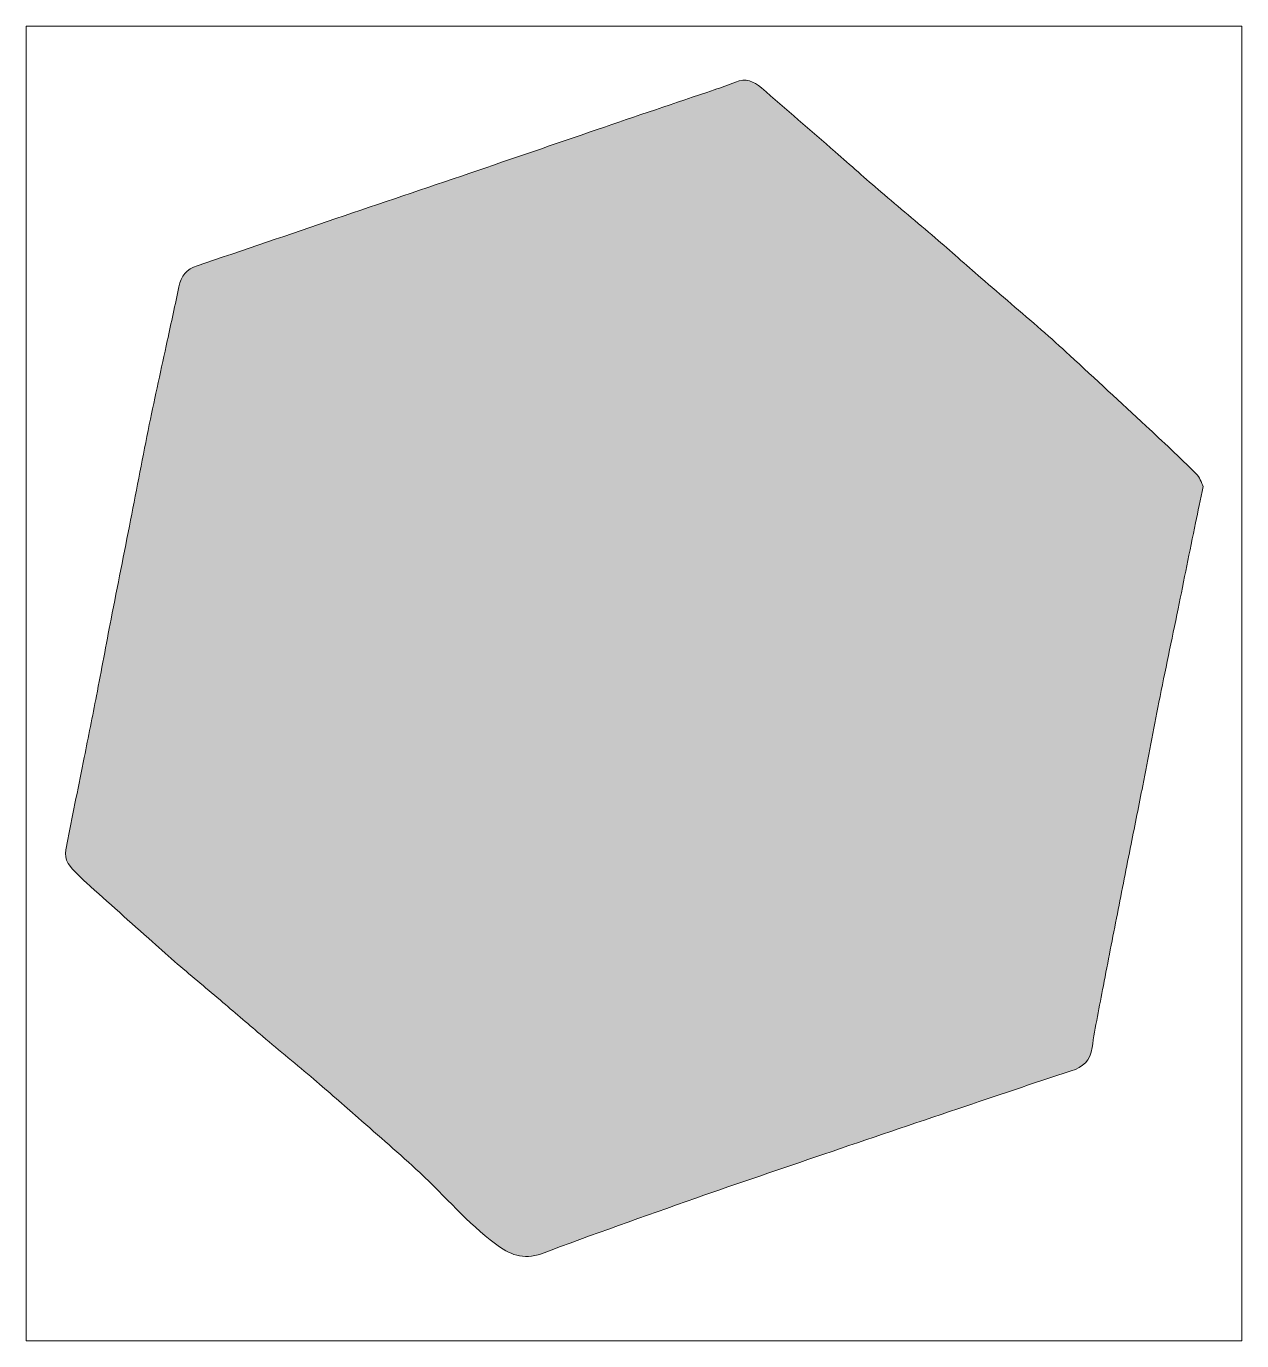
# Model space of a CAD drawing. Extents: x 530 to 1390, y 75 to 1005.
import ezdxf

# ---------------------------------------------------------------- set-up
doc = ezdxf.new("R2010")
doc.units = 0
doc.header["$MEASUREMENT"] = 0
doc.layers.add('Layer 1', color=7, linetype='Continuous', lineweight=0)

# ---------------------------------------------------------------- blocks, each defined once
blk = doc.blocks.new('Block_1')
at = {"layer": 'Layer 1', "true_color": 0x000000, "transparency": 33554687}
h = blk.add_hatch(color=18, dxfattribs=at)
h.dxf.hatch_style = 2
edge = h.paths.add_edge_path()
edge.add_spline(control_points=[(1362.79, 679.39), (1360.78, 669.92), (1358.99, 661.8), (1357.33, 653.66), (1353.19, 633.39), (1349.13, 613.09), (1344.98, 592.82), (1340.47, 570.79), (1335.81, 548.8), (1331.4, 526.75), (1327.46, 507.09), (1323.82, 487.37), (1319.97, 467.69), (1317.29, 453.93), (1314.47, 440.19), (1311.75, 426.44), (1308.48, 409.98), (1305.24, 393.51), (1302.01, 377.03), (1298.69, 360.08), (1295.33, 343.13), (1292.1, 326.16), (1289.32, 311.58), (1286.34, 297.03), (1284.15, 282.36), (1282.77, 273.16), (1277.8, 268.61), (1269.28, 265.86), (1242.49, 257.2), (1215.84, 248.07), (1189.15, 239.06), (1157.53, 228.4), (1125.92, 217.73), (1094.33, 206.97), (1064.13, 196.68), (1033.91, 186.47), (1003.82, 175.88), (967.28, 163.02), (930.76, 150.12), (894.47, 136.58), (881.58, 131.78), (871.76, 136.17), (861.97, 143.51), (842.21, 158.31), (826.36, 177.25), (808.4, 193.96), (794.17, 207.21), (779.38, 219.86), (764.78, 232.72), (754.4, 241.86), (744.01, 251), (733.48, 259.97), (721.48, 270.2), (709.29, 280.2), (697.24, 290.36), (687.81, 298.32), (678.49, 306.41), (669.09, 314.4), (658.44, 323.44), (647.71, 332.39), (637.1, 341.47), (631.09, 346.61), (625.22, 351.93), (619.31, 357.2), (603.68, 371.14), (588.03, 385.06), (572.47, 399.1), (568.52, 402.66), (564.73, 406.45), (561.17, 410.41), (555.92, 416.28), (558.07, 423.11), (559.36, 429.66), (563.16, 449.01), (567.13, 468.32), (571, 487.66), (573.91, 502.2), (576.83, 516.74), (579.65, 531.3), (583.15, 549.39), (586.49, 567.51), (590.02, 585.59), (594.57, 608.95), (599.25, 632.28), (603.83, 655.63), (608.25, 678.18), (612.47, 700.78), (617.06, 723.3), (621.1, 743.09), (625.53, 762.79), (629.78, 782.53), (632.52, 795.27), (635.37, 807.99), (637.95, 820.75), (639.47, 828.3), (643.32, 833.07), (650.95, 835.61), (683.69, 846.5), (716.29, 857.83), (748.97, 868.93), (780.56, 879.67), (812.2, 890.29), (843.79, 901.05), (873.83, 911.28), (903.83, 921.67), (933.87, 931.92), (961.45, 941.33), (989.05, 950.64), (1016.64, 960.03), (1021.72, 961.75), (1026.88, 963.35), (1031.8, 965.46), (1039.04, 968.57), (1044.74, 966.08), (1050.15, 961.37), (1067.54, 946.25), (1084.99, 931.2), (1102.38, 916.08), (1113.2, 906.68), (1123.88, 897.12), (1134.76, 887.79), (1147.48, 876.87), (1160.42, 866.21), (1173.14, 855.3), (1184.02, 845.97), (1194.68, 836.39), (1205.52, 827.01), (1219.7, 814.73), (1233.99, 802.59), (1248.15, 790.29), (1255, 784.34), (1261.72, 778.23), (1268.4, 772.07), (1286.4, 755.48), (1304.39, 738.86), (1322.3, 722.17), (1334.19, 711.11), (1346.09, 700.05), (1357.64, 688.64), (1360.21, 686.09), (1361.34, 682.09), (1362.79, 679.39)], knot_values=[0, 0, 0, 0, 1, 1, 1, 2, 2, 2, 3, 3, 3, 4, 4, 4, 5, 5, 5, 6, 6, 6, 7, 7, 7, 8, 8, 8, 9, 9, 9, 10, 10, 10, 11, 11, 11, 12, 12, 12, 13, 13, 13, 14, 14, 14, 15, 15, 15, 16, 16, 16, 17, 17, 17, 18, 18, 18, 19, 19, 19, 20, 20, 20, 21, 21, 21, 22, 22, 22, 23, 23, 23, 24, 24, 24, 25, 25, 25, 26, 26, 26, 27, 27, 27, 28, 28, 28, 29, 29, 29, 30, 30, 30, 31, 31, 31, 32, 32, 32, 33, 33, 33, 34, 34, 34, 35, 35, 35, 36, 36, 36, 37, 37, 37, 38, 38, 38, 39, 39, 39, 40, 40, 40, 41, 41, 41, 42, 42, 42, 43, 43, 43, 44, 44, 44, 45, 45, 45, 46, 46, 46, 47, 47, 47, 47], degree=3, periodic=0)
at = {"layer": 'Layer 1'}
for points, knots in [([(530, 1005), (816.67, 1005), (1103.33, 1005), (1390, 1005), (1390, 695), (1390, 385), (1390, 75), (1103.33, 75), (816.67, 75), (530, 75), (530, 385), (530, 695), (530, 1005)], [0, 0, 0, 0, 1, 1, 1, 2, 2, 2, 3, 3, 3, 4, 4, 4, 4]), ([(1362.79, 679.39), (1361.34, 682.09), (1360.21, 686.09), (1357.64, 688.64), (1346.09, 700.05), (1334.19, 711.11), (1322.3, 722.17), (1304.39, 738.86), (1286.4, 755.48), (1268.4, 772.07), (1261.72, 778.23), (1255, 784.34), (1248.15, 790.29), (1233.99, 802.59), (1219.7, 814.73), (1205.52, 827.01), (1194.68, 836.39), (1184.02, 845.97), (1173.14, 855.3), (1160.42, 866.21), (1147.48, 876.87), (1134.76, 887.79), (1123.88, 897.12), (1113.2, 906.68), (1102.38, 916.08), (1084.99, 931.2), (1067.54, 946.25), (1050.15, 961.37), (1044.74, 966.08), (1039.04, 968.57), (1031.8, 965.46), (1026.88, 963.35), (1021.72, 961.75), (1016.64, 960.03), (989.05, 950.64), (961.45, 941.33), (933.87, 931.92), (903.83, 921.67), (873.83, 911.28), (843.79, 901.05), (812.2, 890.29), (780.56, 879.67), (748.97, 868.93), (716.29, 857.83), (683.69, 846.5), (650.95, 835.61), (643.32, 833.07), (639.47, 828.3), (637.95, 820.75), (635.37, 807.99), (632.52, 795.27), (629.78, 782.53), (625.53, 762.79), (621.1, 743.09), (617.06, 723.3), (612.47, 700.78), (608.25, 678.18), (603.83, 655.63), (599.25, 632.28), (594.57, 608.95), (590.02, 585.59), (586.49, 567.51), (583.15, 549.39), (579.65, 531.3), (576.83, 516.74), (573.91, 502.2), (571, 487.66), (567.13, 468.32), (563.16, 449.01), (559.36, 429.66), (558.07, 423.11), (555.92, 416.28), (561.17, 410.41), (564.73, 406.45), (568.52, 402.66), (572.47, 399.1), (588.03, 385.06), (603.68, 371.14), (619.31, 357.2), (625.22, 351.93), (631.09, 346.61), (637.1, 341.47), (647.71, 332.39), (658.44, 323.44), (669.09, 314.4), (678.49, 306.41), (687.81, 298.32), (697.24, 290.36), (709.29, 280.2), (721.48, 270.2), (733.48, 259.97), (744.01, 251), (754.4, 241.86), (764.78, 232.72), (779.38, 219.86), (794.17, 207.21), (808.4, 193.96), (826.36, 177.25), (842.21, 158.31), (861.97, 143.51), (871.76, 136.17), (881.58, 131.78), (894.47, 136.58), (930.76, 150.12), (967.28, 163.02), (1003.82, 175.88), (1033.91, 186.47), (1064.13, 196.68), (1094.33, 206.97), (1125.92, 217.73), (1157.53, 228.4), (1189.15, 239.06), (1215.84, 248.07), (1242.49, 257.2), (1269.28, 265.86), (1277.8, 268.61), (1282.77, 273.16), (1284.15, 282.36), (1286.34, 297.03), (1289.32, 311.58), (1292.1, 326.16), (1295.33, 343.13), (1298.69, 360.08), (1302.01, 377.03), (1305.24, 393.51), (1308.48, 409.98), (1311.75, 426.44), (1314.47, 440.19), (1317.29, 453.93), (1319.97, 467.69), (1323.82, 487.37), (1327.46, 507.09), (1331.4, 526.75), (1335.81, 548.8), (1340.47, 570.79), (1344.98, 592.82), (1349.13, 613.09), (1353.19, 633.39), (1357.33, 653.66), (1358.99, 661.8), (1360.78, 669.92), (1362.79, 679.39)], [0, 0, 0, 0, 1, 1, 1, 2, 2, 2, 3, 3, 3, 4, 4, 4, 5, 5, 5, 6, 6, 6, 7, 7, 7, 8, 8, 8, 9, 9, 9, 10, 10, 10, 11, 11, 11, 12, 12, 12, 13, 13, 13, 14, 14, 14, 15, 15, 15, 16, 16, 16, 17, 17, 17, 18, 18, 18, 19, 19, 19, 20, 20, 20, 21, 21, 21, 22, 22, 22, 23, 23, 23, 24, 24, 24, 25, 25, 25, 26, 26, 26, 27, 27, 27, 28, 28, 28, 29, 29, 29, 30, 30, 30, 31, 31, 31, 32, 32, 32, 33, 33, 33, 34, 34, 34, 35, 35, 35, 36, 36, 36, 37, 37, 37, 38, 38, 38, 39, 39, 39, 40, 40, 40, 41, 41, 41, 42, 42, 42, 43, 43, 43, 44, 44, 44, 45, 45, 45, 46, 46, 46, 47, 47, 47, 47]), ([(1362.79, 679.39), (1360.78, 669.92), (1358.99, 661.8), (1357.33, 653.66), (1353.19, 633.39), (1349.13, 613.09), (1344.98, 592.82), (1340.47, 570.79), (1335.81, 548.8), (1331.4, 526.75), (1327.46, 507.09), (1323.82, 487.37), (1319.97, 467.69), (1317.29, 453.93), (1314.47, 440.19), (1311.75, 426.44), (1308.48, 409.98), (1305.24, 393.51), (1302.01, 377.03), (1298.69, 360.08), (1295.33, 343.13), (1292.1, 326.16), (1289.32, 311.58), (1286.34, 297.03), (1284.15, 282.36), (1282.77, 273.16), (1277.8, 268.61), (1269.28, 265.86), (1242.49, 257.2), (1215.84, 248.07), (1189.15, 239.06), (1157.53, 228.4), (1125.92, 217.73), (1094.33, 206.97), (1064.13, 196.68), (1033.91, 186.47), (1003.82, 175.88), (967.28, 163.02), (930.76, 150.12), (894.47, 136.58), (881.58, 131.78), (871.76, 136.17), (861.97, 143.51), (842.21, 158.31), (826.36, 177.25), (808.4, 193.96), (794.17, 207.21), (779.38, 219.86), (764.78, 232.72), (754.4, 241.86), (744.01, 251), (733.48, 259.97), (721.48, 270.2), (709.29, 280.2), (697.24, 290.36), (687.81, 298.32), (678.49, 306.41), (669.09, 314.4), (658.44, 323.44), (647.71, 332.39), (637.1, 341.47), (631.09, 346.61), (625.22, 351.93), (619.31, 357.2), (603.68, 371.14), (588.03, 385.06), (572.47, 399.1), (568.52, 402.66), (564.73, 406.45), (561.17, 410.41), (555.92, 416.28), (558.07, 423.11), (559.36, 429.66), (563.16, 449.01), (567.13, 468.32), (571, 487.66), (573.91, 502.2), (576.83, 516.74), (579.65, 531.3), (583.15, 549.39), (586.49, 567.51), (590.02, 585.59), (594.57, 608.95), (599.25, 632.28), (603.83, 655.63), (608.25, 678.18), (612.47, 700.78), (617.06, 723.3), (621.1, 743.09), (625.53, 762.79), (629.78, 782.53), (632.52, 795.27), (635.37, 807.99), (637.95, 820.75), (639.47, 828.3), (643.32, 833.07), (650.95, 835.61), (683.69, 846.5), (716.29, 857.83), (748.97, 868.93), (780.56, 879.67), (812.2, 890.29), (843.79, 901.05), (873.83, 911.28), (903.83, 921.67), (933.87, 931.92), (961.45, 941.33), (989.05, 950.64), (1016.64, 960.03), (1021.72, 961.75), (1026.88, 963.35), (1031.8, 965.46), (1039.04, 968.57), (1044.74, 966.08), (1050.15, 961.37), (1067.54, 946.25), (1084.99, 931.2), (1102.38, 916.08), (1113.2, 906.68), (1123.88, 897.12), (1134.76, 887.79), (1147.48, 876.87), (1160.42, 866.21), (1173.14, 855.3), (1184.02, 845.97), (1194.68, 836.39), (1205.52, 827.01), (1219.7, 814.73), (1233.99, 802.59), (1248.15, 790.29), (1255, 784.34), (1261.72, 778.23), (1268.4, 772.07), (1286.4, 755.48), (1304.39, 738.86), (1322.3, 722.17), (1334.19, 711.11), (1346.09, 700.05), (1357.64, 688.64), (1360.21, 686.09), (1361.34, 682.09), (1362.79, 679.39)], [0, 0, 0, 0, 1, 1, 1, 2, 2, 2, 3, 3, 3, 4, 4, 4, 5, 5, 5, 6, 6, 6, 7, 7, 7, 8, 8, 8, 9, 9, 9, 10, 10, 10, 11, 11, 11, 12, 12, 12, 13, 13, 13, 14, 14, 14, 15, 15, 15, 16, 16, 16, 17, 17, 17, 18, 18, 18, 19, 19, 19, 20, 20, 20, 21, 21, 21, 22, 22, 22, 23, 23, 23, 24, 24, 24, 25, 25, 25, 26, 26, 26, 27, 27, 27, 28, 28, 28, 29, 29, 29, 30, 30, 30, 31, 31, 31, 32, 32, 32, 33, 33, 33, 34, 34, 34, 35, 35, 35, 36, 36, 36, 37, 37, 37, 38, 38, 38, 39, 39, 39, 40, 40, 40, 41, 41, 41, 42, 42, 42, 43, 43, 43, 44, 44, 44, 45, 45, 45, 46, 46, 46, 47, 47, 47, 47])]:
    blk.add_open_spline(points, degree=3, knots=knots, dxfattribs=at)
blk = doc.blocks.new('Block_0')
at = {"layer": 'Layer 1'}
blk.add_blockref('Block_1', (0, 0), dxfattribs=at)

msp = doc.modelspace()

# ---------------------------------------------------------------- block references
at = {"layer": 'Layer 1'}
msp.add_blockref('Block_0', (0, 0), dxfattribs=at)

doc.saveas('drawing.dxf')
